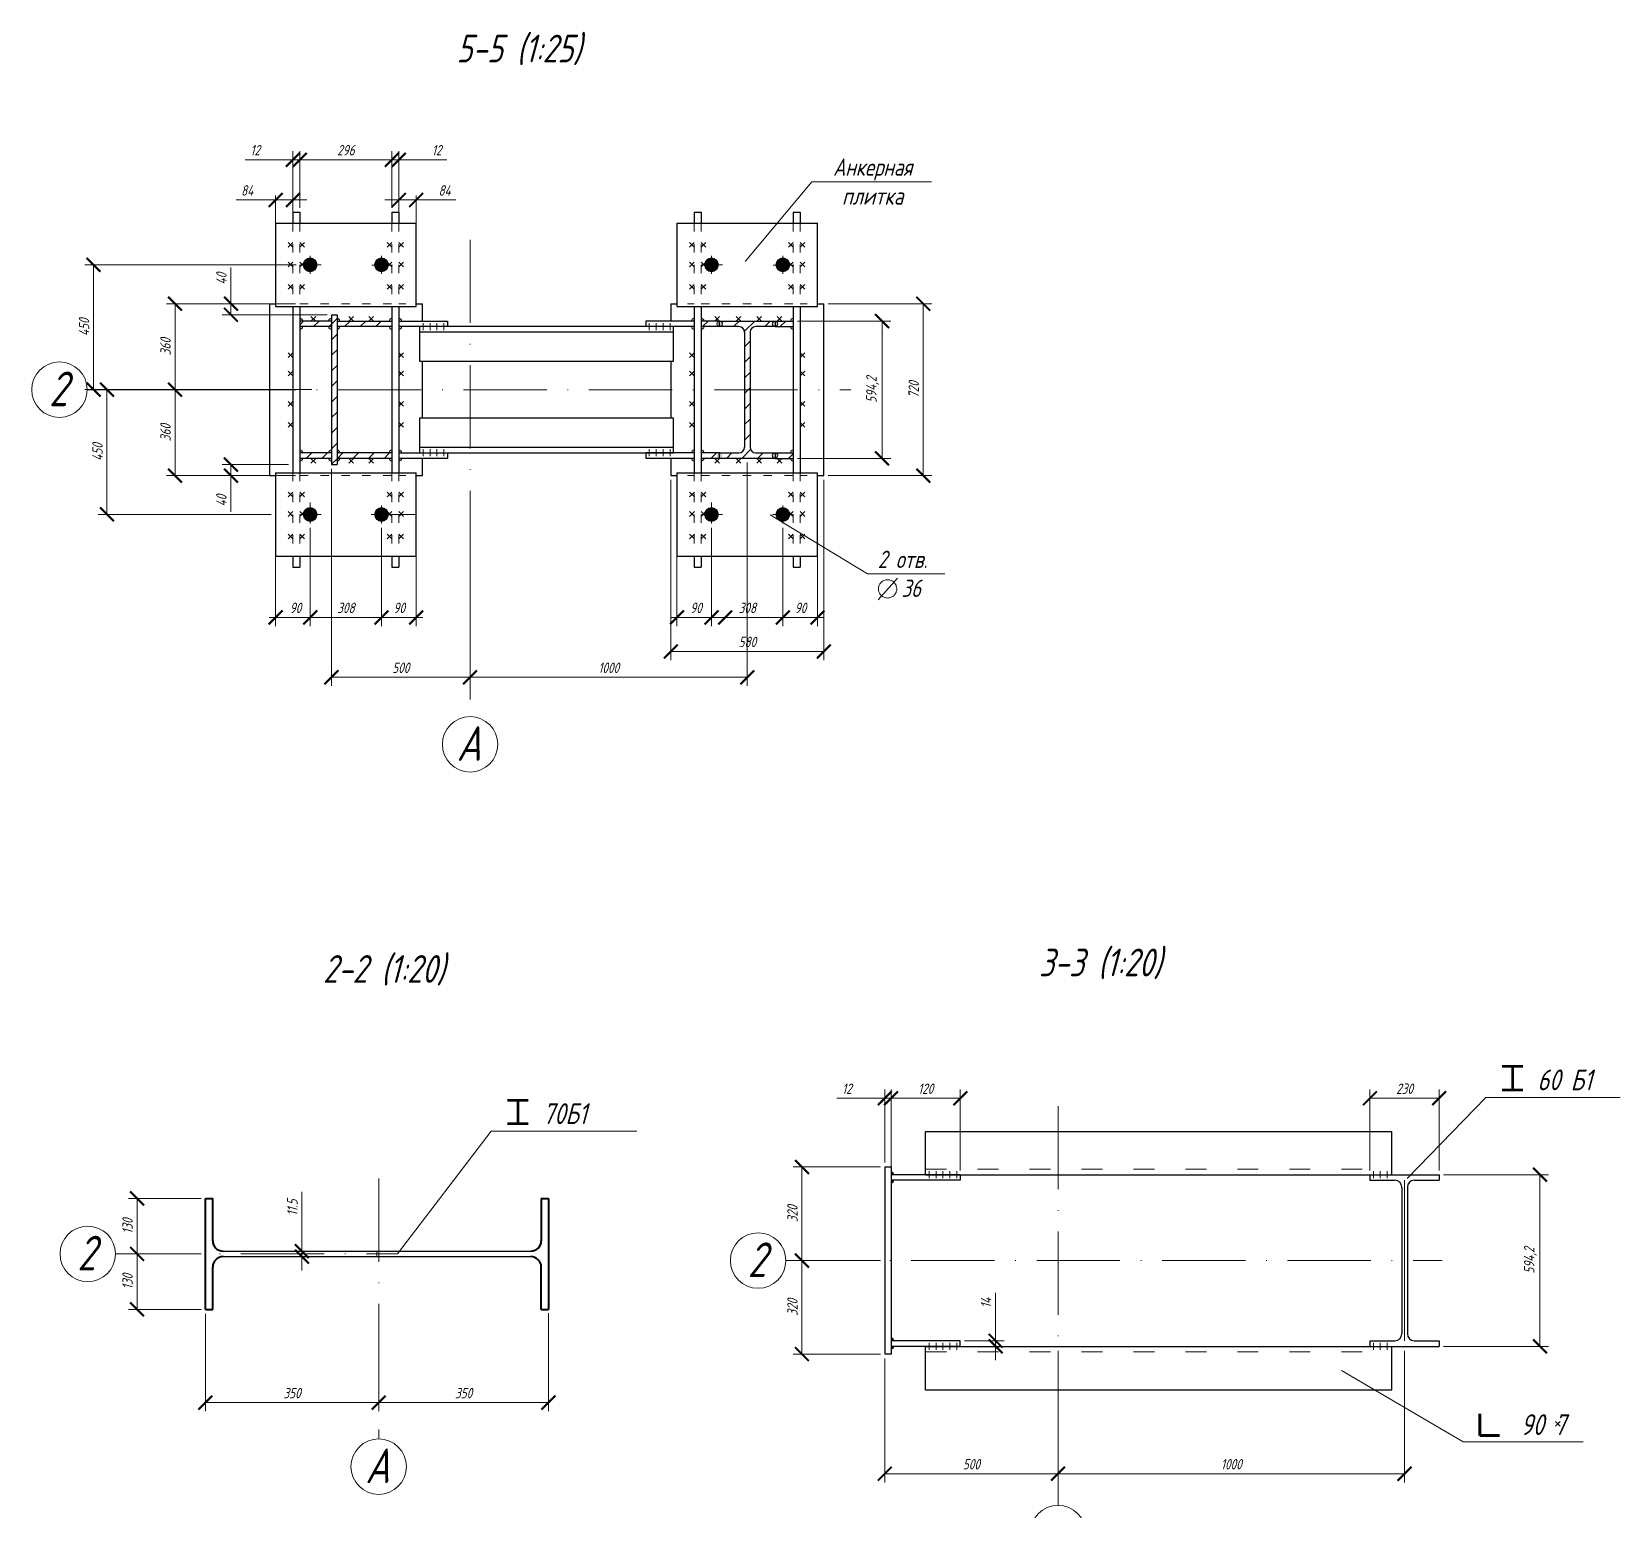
# Model space of a CAD drawing. Header units: millimetres. Extents: x 1665 to 4316, y 443 to 1647.
# Drawn here: x 3918.6 to 4147.8, y 792.3 to 1005.6 of the extents above; entities that cross this region are included whole.
import ezdxf

# ---------------------------------------------------------------- set-up
doc = ezdxf.new("R2010")
doc.units = ezdxf.units.MM
for name, pattern in [('ACAD_ISO03W100', [30, 12, -18]), ('ACAD_ISO04W100', [30, 24, -3, 0, -3]), ('ACAD_ISO10W100', [18, 12, -3, 0, -3])]:
    doc.linetypes.add(name, pattern=pattern)
doc.layers.get('0').update_dxf_attribs({"lineweight": 18})
doc.styles.get("Standard").update_dxf_attribs({"font": 'romans.shx', "width": 0.75, "oblique": 15, "height": 1.5})
doc.dimstyles.new('ISO-25', dxfattribs={"dimtxt": 1.5, "dimasz": 2, "dimexe": 1.25, "dimexo": 0.625, "dimtad": 1, "dimtxsty": 'Standard', "dimblk": 'ARCHTICK', "dimcen": 2.5, "dimadec": 0, "dimazin": 0, "dimtfac": 1, "dimtmove": 0, "dimatfit": 3, "dimldrblk": 'NONE', "dimfxl": 1, "dimlwd": 18, "dimlwe": 18, "dimarcsym": 0})

# ---------------------------------------------------------------- blocks, each defined once
blk = doc.blocks.new('_ArchTick')
at = {"color": 0, "linetype": 'ByBlock', "const_width": 0.15}
blk.add_lwpolyline([(-0.5, -0.5), (0.5, 0.5)], dxfattribs=at)
blk = doc.blocks.new('*D452')
at = {"color": 0, "lineweight": 18, "transparency": 16777216}
for p, q in [((4041.72, 814.23), (4041.72, 796.35)), ((4066.72, 814.23), (4066.72, 796.35)), ((4041.72, 797.6), (4066.72, 797.6))]:
    blk.add_line(p, q, dxfattribs=at)
at = {"layer": 'Defpoints', "color": 0, "transparency": 16777216}
for p in [(4041.72, 814.85), (4066.72, 814.85), (4066.72, 797.6)]:
    blk.add_point(p, dxfattribs=at)
at = {"color": 0, "lineweight": 18, "transparency": 16777216, "xscale": 2, "yscale": 2, "zscale": 2, "rotation": 180}
blk.add_blockref('_ArchTick', (4041.72, 797.6), dxfattribs=at)
at = {"color": 0, "lineweight": 18, "transparency": 16777216, "xscale": 2, "yscale": 2, "zscale": 2}
blk.add_blockref('_ArchTick', (4066.72, 797.6), dxfattribs=at)
at = {"color": 0, "transparency": 16777216, "insert": (4054.22, 798.97), "char_height": 1.5, "attachment_point": 5}
blk.add_mtext('500', dxfattribs=at)
blk = doc.blocks.new('_None')
blk = doc.blocks.new('*D453')
at = {"color": 0, "lineweight": 18, "transparency": 16777216}
for p, q in [((4066.72, 815.35), (4066.72, 796.35)), ((4116.72, 815.35), (4116.72, 796.35)), ((4066.72, 797.6), (4116.72, 797.6))]:
    blk.add_line(p, q, dxfattribs=at)
at = {"layer": 'Defpoints', "color": 0, "transparency": 16777216}
for p in [(4066.72, 815.97), (4116.72, 815.97), (4116.72, 797.6)]:
    blk.add_point(p, dxfattribs=at)
at = {"color": 0, "lineweight": 18, "transparency": 16777216, "xscale": 2, "yscale": 2, "zscale": 2, "rotation": 180}
blk.add_blockref('_ArchTick', (4066.72, 797.6), dxfattribs=at)
at = {"color": 0, "lineweight": 18, "transparency": 16777216, "xscale": 2, "yscale": 2, "zscale": 2}
blk.add_blockref('_ArchTick', (4116.72, 797.6), dxfattribs=at)
at = {"color": 0, "transparency": 16777216, "insert": (4091.72, 798.97), "char_height": 1.5, "attachment_point": 5}
blk.add_mtext('1000', dxfattribs=at)
blk = doc.blocks.new('*D458')
at = {"color": 0, "lineweight": 18, "transparency": 16777216}
for p, q in [((3961.89, 942.54), (3961.89, 911.23)), ((3981.89, 935.05), (3981.89, 911.23)), ((3961.89, 912.48), (3981.89, 912.48))]:
    blk.add_line(p, q, dxfattribs=at)
at = {"layer": 'Defpoints', "color": 0, "transparency": 16777216}
for p in [(3961.89, 943.17), (3981.89, 935.67), (3981.89, 912.48)]:
    blk.add_point(p, dxfattribs=at)
at = {"color": 0, "lineweight": 18, "transparency": 16777216, "xscale": 2, "yscale": 2, "zscale": 2, "rotation": 180}
blk.add_blockref('_ArchTick', (3961.89, 912.48), dxfattribs=at)
at = {"color": 0, "lineweight": 18, "transparency": 16777216, "xscale": 2, "yscale": 2, "zscale": 2}
blk.add_blockref('_ArchTick', (3981.89, 912.48), dxfattribs=at)
at = {"color": 0, "transparency": 16777216, "insert": (3971.89, 913.85), "char_height": 1.5, "attachment_point": 5}
blk.add_mtext('500', dxfattribs=at)
blk = doc.blocks.new('*D459')
at = {"color": 0, "lineweight": 18, "transparency": 16777216}
for p, q in [((4021.89, 943.44), (4021.89, 911.23)), ((3981.89, 920.81), (3981.89, 911.23)), ((3981.89, 912.48), (4021.89, 912.48))]:
    blk.add_line(p, q, dxfattribs=at)
at = {"layer": 'Defpoints', "color": 0, "transparency": 16777216}
for p in [(4021.89, 944.06), (3981.89, 921.43), (4021.89, 912.48)]:
    blk.add_point(p, dxfattribs=at)
at = {"color": 0, "lineweight": 18, "transparency": 16777216, "xscale": 2, "yscale": 2, "zscale": 2, "rotation": 180}
blk.add_blockref('_ArchTick', (3981.89, 912.48), dxfattribs=at)
at = {"color": 0, "lineweight": 18, "transparency": 16777216, "xscale": 2, "yscale": 2, "zscale": 2}
blk.add_blockref('_ArchTick', (4021.89, 912.48), dxfattribs=at)
at = {"color": 0, "transparency": 16777216, "insert": (4001.89, 913.85), "char_height": 1.5, "attachment_point": 5}
blk.add_mtext('1000', dxfattribs=at)
blk = doc.blocks.new('*D462')
at = {"color": 0, "lineweight": 18, "transparency": 16777216}
for p, q in [((3956.79, 971.97), (3926.31, 971.97)), ((3927.56, 971.97), (3927.56, 953.97)), ((3958.73, 953.97), (3926.31, 953.97))]:
    blk.add_line(p, q, dxfattribs=at)
at = {"layer": 'Defpoints', "color": 0, "transparency": 16777216}
for p in [(3957.42, 971.97), (3927.56, 953.97), (3959.36, 953.97)]:
    blk.add_point(p, dxfattribs=at)
at = {"color": 0, "lineweight": 18, "transparency": 16777216, "xscale": 2, "yscale": 2, "zscale": 2}
for p, rotation in [((3927.56, 971.97), 90), ((3927.56, 953.97), 270)]:
    blk.add_blockref('_ArchTick', p, dxfattribs=dict(at, rotation=rotation))
at = {"color": 0, "transparency": 16777216, "insert": (3926.19, 962.97), "char_height": 1.5, "attachment_point": 5, "rotation": 90}
blk.add_mtext('450', dxfattribs=at)
blk = doc.blocks.new('*D460')
at = {"color": 0, "lineweight": 18, "transparency": 16777216}
for p, q in [((3959.06, 953.97), (3928.25, 953.97)), ((3929.5, 953.97), (3929.5, 935.97)), ((3953.21, 935.97), (3928.25, 935.97))]:
    blk.add_line(p, q, dxfattribs=at)
at = {"layer": 'Defpoints', "color": 0, "transparency": 16777216}
for p in [(3959.68, 953.97), (3929.5, 935.97), (3953.83, 935.97)]:
    blk.add_point(p, dxfattribs=at)
at = {"color": 0, "lineweight": 18, "transparency": 16777216, "xscale": 2, "yscale": 2, "zscale": 2}
for p, rotation in [((3929.5, 953.97), 90), ((3929.5, 935.97), 270)]:
    blk.add_blockref('_ArchTick', p, dxfattribs=dict(at, rotation=rotation))
at = {"color": 0, "transparency": 16777216, "insert": (3928.13, 944.97), "char_height": 1.5, "attachment_point": 5, "rotation": 90}
blk.add_mtext('450', dxfattribs=at)
blk = doc.blocks.new('*D463')
at = {"color": 0, "lineweight": 18, "transparency": 16777216}
for p, q in [((3947.39, 966.37), (3947.39, 971.57)), ((3952.32, 966.37), (3946.14, 966.37)), ((3947.39, 964.77), (3947.39, 966.37)), ((3961.27, 964.77), (3946.14, 964.77))]:
    blk.add_line(p, q, dxfattribs=at)
at = {"layer": 'Defpoints', "color": 0, "transparency": 16777216}
for p in [(3947.39, 966.37), (3952.94, 966.37), (3961.89, 964.77)]:
    blk.add_point(p, dxfattribs=at)
at = {"color": 0, "lineweight": 18, "transparency": 16777216, "xscale": 2, "yscale": 2, "zscale": 2}
for p, rotation in [((3947.39, 966.37), 90), ((3947.39, 964.77), 270)]:
    blk.add_blockref('_ArchTick', p, dxfattribs=dict(at, rotation=rotation))
at = {"color": 0, "transparency": 16777216, "insert": (3946.01, 969.97), "char_height": 1.5, "attachment_point": 5, "rotation": 90}
blk.add_mtext('40', dxfattribs=at)
blk = doc.blocks.new('*D461')
at = {"color": 0, "lineweight": 18, "transparency": 16777216}
for p, q in [((3955.71, 943.17), (3946.14, 943.17)), ((3947.39, 943.17), (3947.39, 941.57)), ((3953.21, 941.57), (3946.14, 941.57)), ((3947.39, 941.57), (3947.39, 936.36))]:
    blk.add_line(p, q, dxfattribs=at)
at = {"layer": 'Defpoints', "color": 0, "transparency": 16777216}
for p in [(3956.33, 943.17), (3947.39, 941.57), (3953.83, 941.57)]:
    blk.add_point(p, dxfattribs=at)
at = {"color": 0, "lineweight": 18, "transparency": 16777216, "xscale": 2, "yscale": 2, "zscale": 2}
for p, rotation in [((3947.39, 943.17), 90), ((3947.39, 941.57), 270)]:
    blk.add_blockref('_ArchTick', p, dxfattribs=dict(at, rotation=rotation))
at = {"color": 0, "transparency": 16777216, "insert": (3946.01, 937.96), "char_height": 1.5, "attachment_point": 5, "rotation": 90}
blk.add_mtext('40', dxfattribs=at)

msp = doc.modelspace()

# ---------------------------------------------------------------- hatches: boundary and pattern name
at = {"transparency": 33554638}
h = msp.add_hatch(color=256, dxfattribs=at)
h.dxf.hatch_style = 1
edge = h.paths.add_edge_path()
edge.add_arc((3958.83, 971.965), 1, 0, 360)
h = msp.add_hatch(color=256, dxfattribs=at)
h.dxf.hatch_style = 1
edge = h.paths.add_edge_path()
edge.add_arc((3969.11, 971.965), 1, 0, 360)
h = msp.add_hatch(color=256, dxfattribs=at)
h.dxf.hatch_style = 1
edge = h.paths.add_edge_path()
edge.add_arc((4016.738, 971.965), 1, 0, 360)
h = msp.add_hatch(color=256, dxfattribs=at)
h.dxf.hatch_style = 1
edge = h.paths.add_edge_path()
edge.add_arc((4027.018, 971.965), 1, 0, 360)
h = msp.add_hatch()
h.set_pattern_fill('ANSI31', color=256, scale=0.5)
h.set_pattern_definition([(45, (1883.0268, -756.2403), (-1.122532, 1.122532), [])])
h.paths.add_polyline_path([(3961.89, 963.867), (3957.33, 963.867), (3957.33, 963.067), (3961.89, 963.067)])
h.paths.add_polyline_path([(3962.69, 964.765), (3961.89, 964.765), (3961.89, 953.965), (3962.69, 953.965)])
h.paths.add_polyline_path([(3970.61, 963.867), (3962.69, 963.867), (3962.69, 963.067), (3970.61, 963.067)])
h.paths.add_polyline_path([(3962.69, 953.965), (3961.89, 953.965), (3961.89, 943.165), (3962.69, 943.165)])
h.paths.add_polyline_path([(3961.89, 944.863), (3957.33, 944.863), (3957.33, 944.063), (3961.89, 944.063)])
h.paths.add_polyline_path([(3970.61, 944.863), (3962.69, 944.863), (3962.69, 944.063), (3970.61, 944.063)])
h.paths.add_polyline_path([(4025.49, 963.467, -0.4142136), (4025.89, 963.867), (4017.89, 963.867, -0.4142136), (4018.29, 963.467, -0.4142136), (4017.89, 963.067), (4020.69, 963.067, -0.4142136), (4021.49, 962.267), (4021.49, 953.965), (4022.29, 953.965), (4022.29, 962.267, -0.4142136), (4023.09, 963.067), (4025.89, 963.067, -0.4142136)])
h.paths.add_polyline_path([(4017.89, 963.867), (4015.238, 963.867), (4015.238, 963.067), (4017.89, 963.067, -0.4142136), (4017.49, 963.467, -0.4142136)])
h.paths.add_polyline_path([(4028.518, 963.867), (4025.89, 963.867, -0.4142136), (4026.29, 963.467, -0.4142136), (4025.89, 963.067), (4028.518, 963.067)])
h.paths.add_polyline_path([(4022.29, 945.663), (4022.29, 953.965), (4021.49, 953.965), (4021.49, 945.663, -0.4142136), (4020.69, 944.863), (4017.89, 944.863), (4017.89, 944.063), (4025.89, 944.063, -0.4142136), (4025.49, 944.463, -0.4142136), (4025.89, 944.863), (4023.09, 944.863, -0.4142136)])
h.paths.add_polyline_path([(4017.89, 944.863), (4015.238, 944.863), (4015.238, 944.063), (4017.89, 944.063)])
h.paths.add_polyline_path([(4028.518, 944.863), (4025.89, 944.863, -0.4142136), (4026.29, 944.463, -0.4142136), (4025.89, 944.063), (4028.518, 944.063)])
h = msp.add_hatch(color=256)
h.dxf.hatch_style = 1
h.paths.add_polyline_path([(3957.33, 964.267), (3957.33, 963.867), (3957.73, 963.867, 0.4142136)])
h.paths.add_polyline_path([(3957.73, 963.067), (3957.33, 963.067), (3957.33, 962.667, 0.4142136)])
h.paths.add_polyline_path([(3961.89, 964.267, 0.4142136), (3961.49, 963.867), (3961.89, 963.867)])
h.paths.add_polyline_path([(3962.69, 964.267), (3962.69, 963.867), (3963.09, 963.867, 0.4142136)])
h.paths.add_polyline_path([(3963.09, 963.067), (3962.69, 963.067), (3962.69, 962.667, 0.4142136)])
h.paths.add_polyline_path([(3961.89, 963.067), (3961.49, 963.067, 0.4142136), (3961.89, 962.667)])
h.paths.add_polyline_path([(3970.61, 964.267, 0.4142136), (3970.21, 963.867), (3970.61, 963.867)])
h.paths.add_polyline_path([(3971.61, 964.267), (3971.61, 963.867), (3972.01, 963.867, 0.4142136)])
h.paths.add_polyline_path([(3972.01, 963.067), (3971.61, 963.067), (3971.61, 962.667, 0.4142136)])
h.paths.add_polyline_path([(3970.61, 963.067), (3970.21, 963.067, 0.4142136), (3970.61, 962.667)])
h.paths.add_polyline_path([(3957.33, 945.263), (3957.33, 944.863), (3957.73, 944.863, 0.4142136)])
h.paths.add_polyline_path([(3957.73, 944.063), (3957.33, 944.063), (3957.33, 943.663, 0.4142136)])
h.paths.add_polyline_path([(3961.89, 945.263, 0.4142136), (3961.49, 944.863), (3961.89, 944.863)])
h.paths.add_polyline_path([(3961.89, 944.063), (3961.49, 944.063, 0.4142136), (3961.89, 943.663)])
h.paths.add_polyline_path([(3962.69, 945.263), (3962.69, 944.863), (3963.09, 944.863, 0.4142136)])
h.paths.add_polyline_path([(3963.09, 944.063), (3962.69, 944.063), (3962.69, 943.663, 0.4142136)])
h.paths.add_polyline_path([(3970.61, 945.263, 0.4142136), (3970.21, 944.863), (3970.61, 944.863)])
h.paths.add_polyline_path([(3971.61, 945.263), (3971.61, 944.863), (3972.01, 944.863, 0.4142136)])
h.paths.add_polyline_path([(3972.01, 944.063), (3971.61, 944.063), (3971.61, 943.663, 0.4142136)])
h.paths.add_polyline_path([(3970.61, 944.063), (3970.21, 944.063, 0.4142136), (3970.61, 943.663)])
h.paths.add_polyline_path([(4014.238, 964.267, 0.4142136), (4013.838, 963.867), (4014.238, 963.867)])
h.paths.add_polyline_path([(4014.238, 963.067), (4013.838, 963.067, 0.4142136), (4014.238, 962.667)])
h.paths.add_polyline_path([(4014.238, 945.263, 0.4142136), (4013.838, 944.863), (4014.238, 944.863)])
h.paths.add_polyline_path([(4014.238, 944.063), (4013.838, 944.063, 0.4142136), (4014.238, 943.663)])
h = msp.add_hatch(color=256)
h.dxf.hatch_style = 1
h.paths.add_polyline_path([(4015.238, 964.267), (4015.238, 963.867), (4015.638, 963.867, 0.4142136)])
h.paths.add_polyline_path([(4015.638, 963.067), (4015.238, 963.067), (4015.238, 962.667, 0.4142136)])
h.paths.add_polyline_path([(4017.89, 963.867, 0.4142136), (4017.49, 963.467, 0.4142136), (4017.89, 963.067)])
h.paths.add_polyline_path([(4017.89, 963.867), (4017.89, 963.067, 0.4142136), (4018.29, 963.467, 0.4142136)])
h.paths.add_polyline_path([(4025.89, 963.867, 0.4142136), (4025.49, 963.467, 0.4142136), (4025.89, 963.067)])
h.paths.add_polyline_path([(4026.29, 963.467, 0.4142136), (4025.89, 963.867), (4025.89, 963.067, 0.4142136)])
h.paths.add_polyline_path([(4028.518, 964.267, 0.4142136), (4028.118, 963.867), (4028.518, 963.867)])
h.paths.add_polyline_path([(4028.518, 963.067), (4028.118, 963.067, 0.4142136), (4028.518, 962.667)])
h = msp.add_hatch(color=256)
h.dxf.hatch_style = 1
h.paths.add_polyline_path([(4015.238, 945.263), (4015.238, 944.863), (4015.638, 944.863, 0.4142136)])
h.paths.add_polyline_path([(4015.638, 944.063), (4015.238, 944.063), (4015.238, 943.663, 0.4142136)])
h.paths.add_polyline_path([(4017.89, 944.863, 0.4142136), (4017.49, 944.463, 0.4142136), (4017.89, 944.063)])
h.paths.add_polyline_path([(4017.89, 944.863), (4017.89, 944.063, 0.4142136), (4018.29, 944.463, 0.4142136)])
h.paths.add_polyline_path([(4025.89, 944.863, 0.4142136), (4025.49, 944.463, 0.4142136), (4025.89, 944.063)])
h.paths.add_polyline_path([(4026.29, 944.463, 0.4142136), (4025.89, 944.863), (4025.89, 944.063, 0.4142136)])
h.paths.add_polyline_path([(4028.518, 945.263, 0.4142136), (4028.118, 944.863), (4028.518, 944.863)])
h.paths.add_polyline_path([(4028.518, 944.063), (4028.118, 944.063, 0.4142136), (4028.518, 943.663)])
h = msp.add_hatch(color=256, dxfattribs=at)
h.dxf.hatch_style = 1
edge = h.paths.add_edge_path()
edge.add_arc((3958.83, 935.965), 1, 0, 360)
h = msp.add_hatch(color=256, dxfattribs=at)
h.dxf.hatch_style = 1
edge = h.paths.add_edge_path()
edge.add_arc((3969.11, 935.965), 1, 0, 360)
h = msp.add_hatch(color=256, dxfattribs=at)
h.dxf.hatch_style = 1
edge = h.paths.add_edge_path()
edge.add_arc((4016.738, 935.965), 1, 0, 360)
h = msp.add_hatch(color=256, dxfattribs=at)
h.dxf.hatch_style = 1
edge = h.paths.add_edge_path()
edge.add_arc((4027.018, 935.965), 1, 0, 360)
h = msp.add_hatch(color=256)
h.dxf.hatch_style = 1
h.paths.add_polyline_path([(4042.623, 841.139), (4042.623, 840.73), (4043.033, 840.73, 0.4142136)])
h.paths.add_polyline_path([(4043.033, 839.93), (4042.623, 839.93), (4042.623, 839.52, 0.4142136)])
h = msp.add_hatch(color=256)
h.dxf.hatch_style = 1
h.paths.add_polyline_path([(4042.623, 817.184), (4042.623, 816.775), (4043.033, 816.775, 0.4142136)])
h.paths.add_polyline_path([(4043.033, 815.975), (4042.623, 815.975), (4042.623, 815.565, 0.4142136)])

# ---------------------------------------------------------------- linework, layer by layer
at = {"lineweight": 18}
for p, q in [((3956.33, 980.19), (3956.33, 988.383)), ((3957.33, 980.19), (3957.33, 988.383)), ((3957.33, 980.19), (3957.33, 988.383)), ((3970.61, 980.19), (3970.61, 988.383)), ((3970.61, 980.19), (3970.61, 988.383)), ((3971.61, 980.19), (3971.61, 988.383)), ((3956.33, 987.133), (3949.416, 987.133)), ((3957.33, 987.133), (3956.33, 987.133)), ((3957.33, 987.133), (3959.33, 987.133)), ((3957.33, 987.133), (3970.61, 987.133)), ((3970.61, 987.133), (3968.61, 987.133)), ((3970.61, 987.133), (3971.61, 987.133)), ((3971.61, 987.133), (3978.525, 987.133)), ((3955.33, 981.33), (3948.121, 981.33)), ((3953.83, 977.965), (3953.83, 981.955)), ((3956.33, 981.33), (3955.33, 981.33)), ((3956.33, 978.59), (3956.33, 982.58)), ((3956.33, 981.33), (3958.33, 981.33)), ((3971.61, 981.33), (3969.61, 981.33)), ((3971.61, 978.59), (3971.61, 982.58)), ((3971.61, 981.33), (3972.61, 981.33)), ((3972.61, 981.33), (3979.82, 981.33)), ((3974.11, 977.965), (3974.11, 981.955)), ((3956.705, 966.365), (3938.071, 966.365)), ((3939.321, 953.965), (3939.321, 966.365)), ((4033.555, 966.365), (4048.521, 966.365)), ((4047.271, 966.365), (4047.271, 941.565)), ((4029.143, 963.867), (4042.588, 963.867)), ((4041.338, 963.867), (4041.338, 944.063)), ((3956.705, 953.965), (3938.071, 953.965)), ((3956.705, 953.965), (3938.071, 953.965)), ((3939.321, 941.565), (3939.321, 953.965)), ((4029.143, 944.063), (4042.588, 944.063)), ((3956.705, 941.565), (3938.071, 941.565)), ((4010.85, 940.94), (4010.85, 914.954)), ((4032.93, 940.94), (4032.93, 914.954)), ((4033.555, 941.565), (4048.521, 941.565)), ((3958.83, 934.044), (3958.83, 919.867)), ((3958.83, 934.033), (3958.83, 919.867)), ((3969.11, 934.044), (3969.11, 919.867)), ((3969.11, 934.033), (3969.11, 919.867)), ((4016.738, 934.044), (4016.738, 919.867)), ((4016.738, 934.033), (4016.738, 919.867)), ((4027.018, 934.044), (4027.018, 919.867)), ((4027.018, 934.033), (4027.018, 919.867)), ((3953.83, 929.965), (3953.83, 919.867)), ((3974.11, 929.965), (3974.11, 919.867)), ((4011.738, 929.965), (4011.738, 919.867)), ((4032.018, 929.965), (4032.018, 919.867)), ((3952.923, 921.117), (3960.77, 921.117)), ((3960.77, 921.117), (3967.17, 921.117)), ((3967.17, 921.117), (3975.062, 921.117)), ((4010.831, 921.117), (4018.678, 921.117)), ((4013.25, 921.117), (4018.69, 921.117)), ((4018.69, 921.117), (4025.09, 921.117)), ((4025.078, 921.117), (4032.97, 921.117)), ((4025.09, 921.117), (4030.53, 921.117)), ((4010.85, 916.204), (4032.93, 916.204)), ((4041.723, 842.477), (4041.723, 853.014)), ((4042.623, 841.355), (4042.623, 853.014)), ((4042.623, 842.477), (4042.623, 853.014)), ((4052.623, 841.355), (4052.623, 853.014)), ((4111.723, 841.355), (4111.723, 853.014)), ((4121.723, 841.355), (4121.723, 853.014)), ((4041.723, 851.764), (4034.789, 851.764)), ((4042.623, 851.764), (4041.723, 851.764)), ((4042.623, 851.764), (4052.623, 851.764)), ((4042.623, 851.764), (4044.623, 851.764)), ((4111.723, 851.764), (4121.723, 851.764)), ((4041.098, 841.852), (4028.523, 841.852)), ((4029.773, 841.852), (4029.773, 828.352)), ((4116.723, 839.93), (4116.723, 816.775)), ((4122.348, 840.73), (4137.508, 840.73)), ((4136.258, 840.73), (4136.258, 815.975)), ((3943.078, 837.311), (3932.592, 837.311)), ((3933.842, 837.311), (3933.842, 829.311)), ((3957.622, 829.711), (3957.622, 838.256)), ((3946.878, 829.711), (3958.872, 829.711)), ((3957.622, 828.911), (3957.622, 829.711)), ((3943.078, 829.311), (3932.592, 829.311)), ((3943.078, 829.311), (3932.592, 829.311)), ((3933.842, 829.311), (3933.842, 821.311)), ((3946.878, 828.911), (3958.872, 828.911)), ((3957.622, 828.911), (3957.622, 826.911)), ((4041.098, 828.352), (4028.523, 828.352)), ((4041.098, 828.352), (4028.523, 828.352)), ((4029.773, 828.352), (4029.773, 814.852)), ((4057.721, 816.775), (4057.721, 823.709)), ((3943.078, 821.311), (3932.592, 821.311)), ((3943.703, 820.686), (3943.703, 806.606)), ((3968.703, 820.78), (3968.703, 806.606)), ((3968.703, 820.686), (3968.703, 806.606)), ((3993.203, 820.78), (3993.203, 806.606)), ((4053.248, 816.775), (4058.971, 816.775)), ((4053.248, 815.975), (4058.971, 815.975)), ((4057.721, 815.975), (4057.721, 816.775)), ((4057.721, 815.975), (4057.721, 813.975)), ((4122.348, 815.975), (4137.508, 815.975)), ((4041.098, 814.852), (4028.523, 814.852)), ((3943.703, 807.856), (3968.703, 807.856)), ((3968.703, 807.856), (3993.203, 807.856))]:
    msp.add_line(p, q, dxfattribs=at)
for p, q in [((4021.581, 972.465), (4031.203, 983.937)), ((4031.203, 983.937), (4048.478, 983.937)), ((3974.11, 965.965), (3974.11, 977.101)), ((4032.018, 965.965), (4032.018, 977.101)), ((3955.652, 975.193), (3956.33, 974.515)), ((3956.33, 975.193), (3955.652, 974.515)), ((3957.33, 975.193), (3958.009, 974.515)), ((3958.009, 975.193), (3957.33, 974.515)), ((3969.932, 975.193), (3970.61, 974.515)), ((3970.61, 975.193), (3969.932, 974.515)), ((3971.61, 975.193), (3972.289, 974.515)), ((3972.289, 975.193), (3971.61, 974.515)), ((4013.56, 975.193), (4014.238, 974.515)), ((4014.238, 975.193), (4013.56, 974.515)), ((4015.238, 975.193), (4015.917, 974.515)), ((4015.917, 975.193), (4015.238, 974.515)), ((4027.84, 975.193), (4028.518, 974.515)), ((4028.518, 975.193), (4027.84, 974.515)), ((4029.518, 975.193), (4030.197, 974.515)), ((4030.197, 975.193), (4029.518, 974.515)), ((3955.652, 972.373), (3956.33, 971.695)), ((3956.33, 972.373), (3955.652, 971.695)), ((3957.33, 972.373), (3958.009, 971.695)), ((3958.009, 972.373), (3957.33, 971.695)), ((3957.419, 971.965), (3960.396, 971.965)), ((3958.83, 970.658), (3958.83, 973.278)), ((3967.699, 971.911), (3970.676, 971.911)), ((3969.11, 970.658), (3969.11, 973.278)), ((3969.932, 972.373), (3970.61, 971.695)), ((3970.61, 972.373), (3969.932, 971.695)), ((3971.61, 972.373), (3972.289, 971.695)), ((3972.289, 972.373), (3971.61, 971.695)), ((4013.56, 972.373), (4014.238, 971.695)), ((4014.238, 972.373), (4013.56, 971.695)), ((4015.238, 972.373), (4015.917, 971.695)), ((4015.917, 972.373), (4015.238, 971.695)), ((4015.327, 971.965), (4018.304, 971.965)), ((4016.738, 970.658), (4016.738, 973.278)), ((4025.607, 971.911), (4028.584, 971.911)), ((4027.018, 970.658), (4027.018, 973.278)), ((4027.84, 972.373), (4028.518, 971.695)), ((4028.518, 972.373), (4027.84, 971.695)), ((4029.518, 972.373), (4030.197, 971.695)), ((4030.197, 972.373), (4029.518, 971.695)), ((3955.652, 969.122), (3956.33, 968.444)), ((3956.33, 969.122), (3955.652, 968.444)), ((3957.33, 969.122), (3958.009, 968.444)), ((3958.009, 969.122), (3957.33, 968.444)), ((3969.932, 969.122), (3970.61, 968.444)), ((3970.61, 969.122), (3969.932, 968.444)), ((3971.61, 969.122), (3972.289, 968.444)), ((3972.289, 969.122), (3971.61, 968.444)), ((4013.56, 969.122), (4014.238, 968.444)), ((4014.238, 969.122), (4013.56, 968.444)), ((4015.238, 969.122), (4015.917, 968.444)), ((4015.917, 969.122), (4015.238, 968.444)), ((4027.84, 969.122), (4028.518, 968.444)), ((4028.518, 969.122), (4027.84, 968.444)), ((4029.518, 969.122), (4030.197, 968.444)), ((4030.197, 969.122), (4029.518, 968.444)), ((3953.83, 965.965), (3953.83, 965.965)), ((3974.11, 965.965), (3974.11, 965.965)), ((3958.932, 964.546), (3959.61, 963.867)), ((3959.61, 964.546), (3958.932, 963.867)), ((3964.395, 964.546), (3965.074, 963.867)), ((3965.074, 964.546), (3964.395, 963.867)), ((3967.282, 964.546), (3967.96, 963.867)), ((3967.96, 964.546), (3967.282, 963.867)), ((3970.61, 963.867), (3970.61, 963.067)), ((3975.11, 963.567), (3975.11, 962.567)), ((3976.11, 963.567), (3976.11, 962.567)), ((3977.11, 963.567), (3977.11, 962.567)), ((3978.11, 963.567), (3978.11, 962.567)), ((4007.738, 963.567), (4007.738, 962.567)), ((4008.738, 963.567), (4008.738, 962.567)), ((4009.738, 963.567), (4009.738, 962.567)), ((4010.738, 963.567), (4010.738, 962.567)), ((4017.212, 964.546), (4017.89, 963.867)), ((4017.89, 964.546), (4017.212, 963.867)), ((4020.3, 964.546), (4020.978, 963.867)), ((4020.978, 964.546), (4020.3, 963.867)), ((4023.248, 964.546), (4023.926, 963.867)), ((4023.926, 964.546), (4023.248, 963.867)), ((4026.202, 964.546), (4026.88, 963.867)), ((4026.88, 964.546), (4026.202, 963.867)), ((3955.652, 959.285), (3956.33, 958.606)), ((3956.33, 959.285), (3955.652, 958.606)), ((3971.61, 959.285), (3972.289, 958.606)), ((3972.289, 959.285), (3971.61, 958.606)), ((4013.56, 959.285), (4014.238, 958.606)), ((4014.238, 959.285), (4013.56, 958.606)), ((4029.518, 959.285), (4030.197, 958.606)), ((4030.197, 959.285), (4029.518, 958.606)), ((3955.652, 956.65), (3956.33, 955.972)), ((3956.33, 956.65), (3955.652, 955.972)), ((3971.61, 956.65), (3972.289, 955.972)), ((3972.289, 956.65), (3971.61, 955.972)), ((4013.56, 956.65), (4014.238, 955.972)), ((4014.238, 956.65), (4013.56, 955.972)), ((4029.518, 956.65), (4030.197, 955.972)), ((4030.197, 956.65), (4029.518, 955.972)), ((3955.652, 952.26), (3956.33, 951.582)), ((3956.33, 952.26), (3955.652, 951.582)), ((3971.61, 952.26), (3972.289, 951.582)), ((3972.289, 952.26), (3971.61, 951.582)), ((4013.56, 952.26), (4014.238, 951.582)), ((4014.238, 952.26), (4013.56, 951.582)), ((4029.518, 952.26), (4030.197, 951.582)), ((4030.197, 952.26), (4029.518, 951.582)), ((3955.652, 949.222), (3956.33, 948.544)), ((3956.33, 949.222), (3955.652, 948.544)), ((3971.61, 949.222), (3972.289, 948.544)), ((3972.289, 949.222), (3971.61, 948.544)), ((4013.56, 949.222), (4014.238, 948.544)), ((4014.238, 949.222), (4013.56, 948.544)), ((4029.518, 949.222), (4030.197, 948.544)), ((4030.197, 949.222), (4029.518, 948.544)), ((3975.11, 945.363), (3975.11, 944.363)), ((3976.11, 945.363), (3976.11, 944.363)), ((3977.11, 945.363), (3977.11, 944.363)), ((3978.11, 945.363), (3978.11, 944.363)), ((4007.738, 945.363), (4007.738, 944.363)), ((4008.738, 945.363), (4008.738, 944.363)), ((4009.738, 945.363), (4009.738, 944.363)), ((4010.738, 945.363), (4010.738, 944.363)), ((3958.932, 944.063), (3959.61, 943.385)), ((3959.61, 944.063), (3958.932, 943.385)), ((3964.395, 944.063), (3965.074, 943.385)), ((3965.074, 944.063), (3964.395, 943.385)), ((3967.282, 944.063), (3967.96, 943.385)), ((3967.96, 944.063), (3967.282, 943.385)), ((4017.212, 944.063), (4017.89, 943.385)), ((4017.89, 944.063), (4017.212, 943.385)), ((4020.3, 944.063), (4020.978, 943.385)), ((4020.978, 944.063), (4020.3, 943.385)), ((4023.248, 944.063), (4023.926, 943.385)), ((4023.926, 944.063), (4023.248, 943.385)), ((4026.202, 944.063), (4026.88, 943.385)), ((4026.88, 944.063), (4026.202, 943.385)), ((3974.11, 929.965), (3974.11, 941.101)), ((4032.018, 929.965), (4032.018, 941.101)), ((3955.652, 939.193), (3956.33, 938.515)), ((3956.33, 939.193), (3955.652, 938.515)), ((3957.33, 939.193), (3958.009, 938.515)), ((3958.009, 939.193), (3957.33, 938.515)), ((3958.83, 935.965), (3958.83, 937.67)), ((3969.932, 939.193), (3970.61, 938.515)), ((3970.61, 939.193), (3969.932, 938.515)), ((3971.61, 939.193), (3972.289, 938.515)), ((3972.289, 939.193), (3971.61, 938.515)), ((4013.572, 939.193), (4014.25, 938.515)), ((4014.25, 939.193), (4013.572, 938.515)), ((4015.25, 939.193), (4015.929, 938.515)), ((4015.929, 939.193), (4015.25, 938.515)), ((4016.738, 935.965), (4016.738, 937.67)), ((4027.84, 939.193), (4028.518, 938.515)), ((4028.518, 939.193), (4027.84, 938.515)), ((4029.518, 939.193), (4030.197, 938.515)), ((4030.197, 939.193), (4029.518, 938.515)), ((3955.652, 936.373), (3956.33, 935.695)), ((3956.33, 936.373), (3955.652, 935.695)), ((3957.33, 936.373), (3957.835, 935.868)), ((3957.866, 936.231), (3957.33, 935.695)), ((3957.419, 935.965), (3960.396, 935.965)), ((3958.33, 935.965), (3958.83, 935.965)), ((3958.83, 934.658), (3958.83, 937.278)), ((3967.622, 935.965), (3970.599, 935.965)), ((3969.11, 934.658), (3969.11, 937.278)), ((3970.074, 936.231), (3970.61, 935.695)), ((3970.61, 936.373), (3970.106, 935.868)), ((3974.11, 935.965), (3970.11, 935.965)), ((3971.61, 936.373), (3972.289, 935.695)), ((3972.289, 936.373), (3971.61, 935.695)), ((4013.572, 936.373), (4014.25, 935.695)), ((4014.25, 936.373), (4013.572, 935.695)), ((4015.25, 936.373), (4015.929, 935.695)), ((4015.929, 936.373), (4015.25, 935.695)), ((4015.327, 935.965), (4018.304, 935.965)), ((4016.238, 935.965), (4016.738, 935.965)), ((4016.738, 934.658), (4016.738, 937.278)), ((4025.168, 935.911), (4039.228, 927.41)), ((4025.53, 935.965), (4028.507, 935.965)), ((4027.018, 934.658), (4027.018, 937.278)), ((4027.84, 936.373), (4028.518, 935.695)), ((4028.518, 936.373), (4027.84, 935.695)), ((4029.518, 936.373), (4030.197, 935.695)), ((4030.197, 936.373), (4029.518, 935.695)), ((3955.652, 933.122), (3956.33, 932.444)), ((3956.33, 933.122), (3955.652, 932.444)), ((3957.33, 933.122), (3958.009, 932.444)), ((3958.009, 933.122), (3957.33, 932.444)), ((3969.932, 933.122), (3970.61, 932.444)), ((3970.61, 933.122), (3969.932, 932.444)), ((3971.61, 933.122), (3972.289, 932.444)), ((3972.289, 933.122), (3971.61, 932.444)), ((4013.572, 933.122), (4014.25, 932.444)), ((4014.25, 933.122), (4013.572, 932.444)), ((4015.25, 933.122), (4015.929, 932.444)), ((4015.929, 933.122), (4015.25, 932.444)), ((4027.84, 933.122), (4028.518, 932.444)), ((4028.518, 933.122), (4027.84, 932.444)), ((4029.518, 933.122), (4030.197, 932.444)), ((4030.197, 933.122), (4029.518, 932.444)), ((4039.228, 927.41), (4050.379, 927.41)), ((4117.109, 840.182), (4128.445, 851.881)), ((4128.445, 851.881), (4147.84, 851.881)), ((3971.418, 829.311), (3984.951, 847.008)), ((3984.951, 847.008), (4005.936, 847.008)), ((4048.123, 840.23), (4048.123, 841.23)), ((4049.123, 840.23), (4049.123, 841.23)), ((4050.123, 840.23), (4050.123, 841.23)), ((4051.123, 840.23), (4051.123, 841.23)), ((4052.123, 840.23), (4052.123, 841.23)), ((4112.223, 840.23), (4112.223, 841.23)), ((4113.223, 840.23), (4113.223, 841.23)), ((4114.223, 840.23), (4114.223, 841.23)), ((3968.453, 829.711), (3968.453, 828.911)), ((4048.123, 815.475), (4048.123, 816.475)), ((4049.123, 815.475), (4049.123, 816.475)), ((4050.123, 815.475), (4050.123, 816.475)), ((4051.123, 815.475), (4051.123, 816.475)), ((4052.123, 815.475), (4052.123, 816.475)), ((4112.223, 815.475), (4112.223, 816.475)), ((4113.223, 815.475), (4113.223, 816.475)), ((4114.223, 815.475), (4114.223, 816.475)), ((4107.617, 812.491), (4125.185, 802.199)), ((4138.508, 805.153), (4139.186, 804.474)), ((4139.186, 805.153), (4138.508, 804.474)), ((4125.185, 802.199), (4142.485, 802.199))]:
    msp.add_line(p, q)
at = {"lineweight": 30}
for p, q in [((3956.33, 979.565), (3956.33, 977.965)), ((3956.33, 979.565), (3957.33, 979.565)), ((3957.33, 979.565), (3957.33, 977.965)), ((3970.61, 979.565), (3970.61, 977.965)), ((3970.61, 979.565), (3971.61, 979.565)), ((3971.61, 979.565), (3971.61, 977.965)), ((4014.238, 979.565), (4014.238, 977.965)), ((4014.238, 979.565), (4015.238, 979.565)), ((4015.238, 979.565), (4015.238, 977.965)), ((4028.518, 979.565), (4028.518, 977.965)), ((4028.518, 979.565), (4029.518, 979.565)), ((4029.518, 979.565), (4029.518, 977.965)), ((3953.83, 977.965), (3974.11, 977.965)), ((3953.83, 977.965), (3953.83, 965.965)), ((3974.11, 965.965), (3974.11, 977.965)), ((4011.738, 977.965), (4032.018, 977.965)), ((4011.738, 977.965), (4011.738, 965.965)), ((4013.238, 977.965), (4030.518, 977.965)), ((4032.018, 965.965), (4032.018, 977.965)), ((3952.942, 966.365), (3953.83, 966.365)), ((3952.942, 966.365), (3952.942, 941.565)), ((3953.83, 965.965), (3974.11, 965.965)), ((3956.33, 965.965), (3956.33, 941.965)), ((3957.33, 965.965), (3957.33, 941.965)), ((3970.61, 965.965), (3970.61, 941.965)), ((3971.61, 965.965), (3971.61, 941.965)), ((3974.11, 966.365), (3975.022, 966.365)), ((3975.022, 963.867), (3975.022, 966.365)), ((4010.85, 966.365), (4011.738, 966.365)), ((4010.85, 966.365), (4010.85, 963.867)), ((4011.738, 965.965), (4032.018, 965.965)), ((4014.238, 965.965), (4014.238, 941.965)), ((4015.238, 965.965), (4015.238, 941.965)), ((4028.518, 965.965), (4028.518, 941.965)), ((4029.518, 965.965), (4029.518, 941.965)), ((4032.018, 966.365), (4032.93, 966.365)), ((4032.93, 941.565), (4032.93, 966.365)), ((3961.89, 963.867), (3957.33, 963.867)), ((3961.89, 963.067), (3957.33, 963.067)), ((3961.89, 964.765), (3961.89, 943.165)), ((3961.89, 964.765), (3962.69, 964.765)), ((3962.69, 964.765), (3962.69, 943.165)), ((3962.69, 963.867), (3970.61, 963.867)), ((3970.61, 963.067), (3962.69, 963.067)), ((3971.61, 963.867), (3978.61, 963.867)), ((3978.61, 963.067), (3971.61, 963.067)), ((3974.61, 963.067), (3974.61, 958.067)), ((4011.238, 963.067), (3974.61, 963.067)), ((3978.61, 963.867), (3978.61, 963.067)), ((4014.238, 963.867), (4007.238, 963.867)), ((4007.238, 963.867), (4007.238, 963.067)), ((4014.238, 963.067), (4007.238, 963.067)), ((4011.238, 958.067), (4011.238, 963.067)), ((4017.89, 963.867), (4015.238, 963.867)), ((4017.89, 963.067), (4015.238, 963.067)), ((4017.89, 963.867), (4025.89, 963.867)), ((4017.89, 963.067), (4017.89, 963.867)), ((4020.69, 963.067), (4017.89, 963.067)), ((4025.89, 963.067), (4023.09, 963.067)), ((4025.89, 963.867), (4025.89, 963.067)), ((4025.89, 963.867), (4028.518, 963.867)), ((4025.89, 963.067), (4028.518, 963.067)), ((4011.238, 962.267), (3974.61, 962.267)), ((4021.49, 962.267), (4021.49, 945.663)), ((4022.29, 962.267), (4022.29, 945.663)), ((3974.61, 958.067), (4011.238, 958.067)), ((3975.022, 949.863), (3975.022, 958.067)), ((4010.85, 958.067), (4010.85, 949.863)), ((3974.61, 949.863), (3974.61, 944.863)), ((4011.238, 949.863), (3974.61, 949.863)), ((4011.238, 944.863), (4011.238, 949.863)), ((3961.89, 944.863), (3957.33, 944.863)), ((3970.61, 944.863), (3962.69, 944.863)), ((3971.61, 944.863), (3978.61, 944.863)), ((3974.61, 945.663), (4011.238, 945.663)), ((3974.61, 944.863), (4011.238, 944.863)), ((3978.61, 944.863), (3978.61, 944.063)), ((4014.238, 944.863), (4007.238, 944.863)), ((4007.238, 944.863), (4007.238, 944.063)), ((4017.89, 944.863), (4015.238, 944.863)), ((4017.89, 944.063), (4017.89, 944.863)), ((4017.89, 944.863), (4020.69, 944.863)), ((4017.89, 944.063), (4017.89, 944.863)), ((4023.09, 944.863), (4025.89, 944.863)), ((4025.89, 944.863), (4025.89, 944.063)), ((4025.89, 944.863), (4025.89, 944.063)), ((4025.89, 944.863), (4028.518, 944.863)), ((3961.89, 944.063), (3957.33, 944.063)), ((3961.89, 943.165), (3962.69, 943.165)), ((3970.61, 944.063), (3962.69, 944.063)), ((3978.61, 944.063), (3971.61, 944.063)), ((3975.022, 941.565), (3975.022, 944.063)), ((4014.238, 944.063), (4007.238, 944.063)), ((4010.85, 944.063), (4010.85, 941.565)), ((4017.89, 944.063), (4015.238, 944.063)), ((4025.89, 944.063), (4017.89, 944.063)), ((4025.89, 944.063), (4028.518, 944.063)), ((3952.942, 941.565), (3953.83, 941.565)), ((3953.83, 941.965), (3974.11, 941.965)), ((3953.83, 941.965), (3953.83, 929.965)), ((3974.11, 929.965), (3974.11, 941.965)), ((3974.11, 941.565), (3975.022, 941.565)), ((4010.85, 941.565), (4011.738, 941.565)), ((4011.738, 941.965), (4032.018, 941.965)), ((4011.738, 941.965), (4011.738, 929.965)), ((4032.018, 929.965), (4032.018, 941.965)), ((4032.018, 941.565), (4032.93, 941.565)), ((3953.83, 929.965), (3974.11, 929.965)), ((3956.33, 929.965), (3956.33, 928.365)), ((3956.33, 928.365), (3957.33, 928.365)), ((3957.33, 929.965), (3957.33, 928.365)), ((3970.61, 929.965), (3970.61, 928.365)), ((3970.61, 928.365), (3971.61, 928.365)), ((3971.61, 929.965), (3971.61, 928.365)), ((4011.738, 929.965), (4032.018, 929.965)), ((4014.238, 929.965), (4014.238, 928.365)), ((4014.238, 928.365), (4015.238, 928.365)), ((4015.238, 929.965), (4015.238, 928.365)), ((4028.518, 929.965), (4028.518, 928.365)), ((4028.518, 928.365), (4029.518, 928.365)), ((4029.518, 929.965), (4029.518, 928.365)), ((4047.623, 840.73), (4047.623, 846.98)), ((4047.623, 846.98), (4114.879, 846.98)), ((4114.879, 840.73), (4114.879, 846.98)), ((4041.723, 841.852), (4041.723, 814.852)), ((4041.723, 841.852), (4042.623, 841.852)), ((4042.623, 841.852), (4042.623, 814.852)), ((4052.623, 840.73), (4042.623, 840.73)), ((4052.623, 839.93), (4042.623, 839.93)), ((4047.623, 840.73), (4114.879, 840.73)), ((4052.623, 840.73), (4052.623, 839.93)), ((4111.723, 840.73), (4121.723, 840.73)), ((4111.723, 840.73), (4111.723, 839.93)), ((4111.723, 839.93), (4115.323, 839.93)), ((4116.323, 838.93), (4116.323, 817.775)), ((4117.123, 838.93), (4117.123, 817.775)), ((4118.123, 839.93), (4121.723, 839.93)), ((4121.723, 840.73), (4121.723, 839.93)), ((3946.253, 829.711), (3990.653, 829.711)), ((3946.253, 828.911), (3990.653, 828.911)), ((4052.623, 816.775), (4042.623, 816.775)), ((4052.623, 815.975), (4042.623, 815.975)), ((4047.623, 809.725), (4047.623, 815.975)), ((4047.623, 815.975), (4114.879, 815.975)), ((4052.623, 815.975), (4052.623, 816.775)), ((4111.723, 816.775), (4115.323, 816.775)), ((4111.723, 816.775), (4111.723, 815.975)), ((4111.723, 815.975), (4121.723, 815.975)), ((4114.879, 809.725), (4114.879, 815.975)), ((4118.123, 816.775), (4121.723, 816.775)), ((4121.723, 816.775), (4121.723, 815.975)), ((4042.623, 814.852), (4041.723, 814.852)), ((4047.623, 809.725), (4114.879, 809.725))]:
    msp.add_line(p, q, dxfattribs=at)
at = {"linetype": 'ACAD_ISO03W100', "lineweight": 20, "ltscale": 0.1}
for p, q in [((3956.33, 977.965), (3956.33, 965.965)), ((3957.33, 977.965), (3957.33, 965.965)), ((3970.61, 977.965), (3970.61, 965.965)), ((3971.61, 977.965), (3971.61, 965.965)), ((4014.238, 977.965), (4014.238, 965.965)), ((4015.238, 977.965), (4015.238, 965.965)), ((4028.518, 977.965), (4028.518, 965.965)), ((4029.518, 977.965), (4029.518, 965.965)), ((3955.33, 966.365), (3956.33, 966.365)), ((3957.33, 966.365), (3970.61, 966.365)), ((3971.61, 966.365), (3972.61, 966.365)), ((4013.238, 966.365), (4014.238, 966.365)), ((4015.238, 966.365), (4028.518, 966.365)), ((4029.518, 966.365), (4030.518, 966.365)), ((3955.33, 941.565), (3956.33, 941.565)), ((3956.33, 941.965), (3956.33, 929.965)), ((3957.33, 941.965), (3957.33, 929.965)), ((3957.33, 941.565), (3970.61, 941.565)), ((3970.61, 941.965), (3970.61, 929.965)), ((3971.61, 941.965), (3971.61, 929.965)), ((3971.61, 941.565), (3972.61, 941.565)), ((4013.25, 941.565), (4014.238, 941.565)), ((4014.238, 941.965), (4014.238, 929.965)), ((4015.238, 941.965), (4015.238, 929.965)), ((4015.238, 941.565), (4028.518, 941.565)), ((4028.518, 941.965), (4028.518, 929.965)), ((4029.518, 941.965), (4029.518, 929.965)), ((4029.518, 941.565), (4030.53, 941.565))]:
    msp.add_line(p, q, dxfattribs=at)
at = {"linetype": 'ACAD_ISO10W100'}
for p, q in [((3981.89, 975.594), (3981.89, 906.811)), ((3926.647, 953.965), (4036.84, 953.965)), ((4066.723, 850.63), (4066.723, 793.028)), ((3968.703, 840.183), (3968.703, 802.627)), ((3930.722, 829.311), (3971.418, 829.311)), ((4027.454, 828.352), (4122.163, 828.352))]:
    msp.add_line(p, q, dxfattribs=at)
at = {"linetype": 'ACAD_ISO04W100'}
msp.add_line((4040.767, 923.674), (4043.58, 926.788), dxfattribs=at)
at = {"lineweight": 53}
for p, q in [((4130.789, 856.368), (4133.789, 856.368)), ((4132.289, 856.368), (4132.289, 852.982)), ((4130.789, 852.982), (4133.789, 852.982)), ((3987.294, 851.496), (3990.294, 851.496)), ((3988.794, 851.496), (3988.794, 848.11)), ((3987.294, 848.11), (3990.294, 848.11))]:
    msp.add_line(p, q, dxfattribs=at)
at = {"linetype": 'ACAD_ISO03W100', "lineweight": 20, "ltscale": 0.25}
for p, q in [((4047.623, 841.53), (4114.879, 841.53)), ((4047.623, 815.175), (4114.879, 815.175))]:
    msp.add_line(p, q, dxfattribs=at)
at = {"lineweight": 40}
for p, q in [((3943.703, 821.311), (3943.703, 837.311)), ((3943.703, 837.311), (3944.753, 837.311)), ((3944.753, 831.211), (3944.753, 837.311)), ((3992.153, 837.311), (3992.153, 831.211)), ((3992.153, 837.311), (3993.203, 837.311)), ((3993.203, 837.311), (3993.203, 821.311)), ((3944.753, 821.311), (3944.753, 827.411)), ((3992.153, 821.311), (3992.153, 827.411)), ((3943.703, 821.311), (3944.753, 821.311)), ((3992.153, 821.311), (3993.203, 821.311))]:
    msp.add_line(p, q, dxfattribs=at)
at = {"lineweight": 60}
for p, q in [((4127.575, 806.257), (4127.575, 803.104)), ((4127.575, 803.104), (4130.406, 803.104))]:
    msp.add_line(p, q, dxfattribs=at)
for centre, radius in [((3958.83, 971.965), 1), ((3969.11, 971.965), 1), ((4016.738, 971.965), 1), ((4027.018, 971.965), 1), ((4017.89, 963.467), 0.4), ((4025.89, 963.467), 0.4), ((3922.647, 953.965), 4), ((4025.89, 944.463), 0.4), ((3958.83, 935.965), 1), ((3969.11, 935.965), 1), ((4016.738, 935.965), 1), ((4027.018, 935.965), 1), ((3981.89, 902.811), 4), ((3926.722, 829.311), 4), ((4023.454, 828.352), 4), ((3968.703, 798.627), 4), ((4066.723, 789.028), 4)]:
    msp.add_circle(centre, radius)
at = {"linetype": 'ACAD_ISO04W100'}
msp.add_circle((4042.126, 925.235), 1.323, dxfattribs=at)
for centre, radius, start, end in [((3957.33, 963.867), 0.4, 0, 90), ((3957.33, 963.067), 0.4, 270, 0), ((3961.89, 963.867), 0.4, 90, 180), ((3961.89, 963.067), 0.4, 180, 270), ((3962.69, 963.867), 0.4, 0, 90), ((3962.69, 963.067), 0.4, 270, 0), ((3970.61, 963.867), 0.4, 90, 180), ((3970.61, 963.067), 0.4, 180, 270), ((3971.61, 963.867), 0.4, 0, 90), ((3971.61, 963.067), 0.4, 270, 0), ((4014.238, 963.867), 0.4, 90, 180), ((4014.238, 963.067), 0.4, 180, 270), ((4015.238, 963.867), 0.4, 0, 90), ((4015.238, 963.067), 0.4, 270, 0), ((4028.518, 963.867), 0.4, 90, 180), ((4028.518, 963.067), 0.4, 180, 270), ((3957.33, 944.863), 0.4, 0, 90), ((3961.89, 944.863), 0.4, 90, 180), ((3962.69, 944.863), 0.4, 0, 90), ((3970.61, 944.863), 0.4, 90, 180), ((3971.61, 944.863), 0.4, 0, 90), ((4014.238, 944.863), 0.4, 90, 180), ((4015.238, 944.863), 0.4, 0, 90), ((4028.518, 944.863), 0.4, 90, 180), ((3957.33, 944.063), 0.4, 270, 0), ((3961.89, 944.063), 0.4, 180, 270), ((3962.69, 944.063), 0.4, 270, 0), ((3970.61, 944.063), 0.4, 180, 270), ((3971.61, 944.063), 0.4, 270, 0), ((4014.238, 944.063), 0.4, 180, 270), ((4015.238, 944.063), 0.4, 270, 0), ((4028.518, 944.063), 0.4, 180, 270), ((4042.623, 840.73), 0.41, 0, 90), ((4042.623, 839.93), 0.41, 270, 0), ((4042.623, 816.775), 0.41, 0, 90), ((4042.623, 815.975), 0.41, 270, 0)]:
    msp.add_arc(centre, radius, start, end)
at = {"lineweight": 30}
for centre, radius, start, end in [((4020.69, 962.267), 0.8, 0, 90), ((4023.09, 962.267), 0.8, 90, 180), ((4020.69, 945.663), 0.8, 270, 0), ((4023.09, 945.663), 0.8, 180, 270), ((4115.323, 838.93), 1, 0, 90), ((4118.123, 838.93), 1, 90, 180), ((4115.323, 817.775), 1, 270, 0), ((4118.123, 817.775), 1, 180, 270)]:
    msp.add_arc(centre, radius, start, end, dxfattribs=at)
at = {"lineweight": 40}
for centre, start, end in [((3946.253, 831.211), 180, 270), ((3990.653, 831.211), 270, 0), ((3946.253, 827.411), 90, 180), ((3990.653, 827.411), 0, 90)]:
    msp.add_arc(centre, 1.5, start, end, dxfattribs=at)

# ---------------------------------------------------------------- block references
at = {"lineweight": 18, "xscale": 2, "yscale": 2, "zscale": 2}
for p in [(3956.33, 987.133), (3970.61, 987.133), (3970.61, 987.133), (3953.83, 981.33), (3971.61, 981.33), (3958.83, 921.117), (3969.11, 921.117), (3974.11, 921.117), (4016.738, 921.117), (4027.018, 921.117), (4032.018, 921.117), (4032.93, 916.204), (4041.723, 851.764), (4052.623, 851.764), (4121.723, 851.764), (3968.703, 807.856), (3993.203, 807.856)]:
    msp.add_blockref('_ArchTick', p, dxfattribs=at)
for p, rotation in [((3957.33, 987.133), 180), ((3957.33, 987.133), 180), ((3971.61, 987.133), 180), ((3956.33, 981.33), 180), ((3974.11, 981.33), 180), ((3939.321, 966.365), 90), ((4047.271, 966.365), 90), ((4041.338, 963.867), 90), ((3939.321, 953.965), 270), ((3939.321, 953.965), 90), ((4041.338, 944.063), 270), ((3939.321, 941.565), 270), ((4047.271, 941.565), 270), ((3953.83, 921.117), 180), ((3958.83, 921.117), 180), ((3969.11, 921.117), 180), ((4011.738, 921.117), 180), ((4016.738, 921.117), 180), ((4018.69, 921.117), 180), ((4027.018, 921.117), 180), ((4010.85, 916.204), 180), ((4042.623, 851.764), 180), ((4042.623, 851.764), 180), ((4111.723, 851.764), 180), ((4029.773, 841.852), 90), ((4136.258, 840.73), 90), ((3933.842, 837.311), 90), ((3933.842, 829.311), 270), ((3933.842, 829.311), 90), ((3957.622, 829.711), 270), ((3957.622, 828.911), 90), ((4029.773, 828.352), 270), ((4029.773, 828.352), 90), ((3933.842, 821.311), 270), ((4029.773, 814.852), 270), ((4057.721, 816.775), 270), ((4057.721, 815.975), 90), ((4136.258, 815.975), 270), ((3943.703, 807.856), 180), ((3968.703, 807.856), 180)]:
    msp.add_blockref('_ArchTick', p, dxfattribs=dict(at, rotation=rotation))

# ---------------------------------------------------------------- texts
for s, width, gutter_width, insert, char_height, attachment_point in [('5-5 (1:25)', 30.33884, 7.5, (3979.929, 1005.173), 4, 1), ('Анкерная \\Pплитка', 36.02042, 12.5, (4039.972, 983.987), 2.5, 5), ('2', 8.20492, 7.5, (3922.469, 954.078), 5, 5), ('2 отв.\\P  36', 10.13472, 12.5, (4044.295, 927.41), 2.5, 5), ('А', 8.20492, 7.5, (3981.712, 902.923), 5, 5), ('3-3 (1:20)', 29.90022, 7.5, (4063.962, 873.347), 4, 1), ('2-2 (1:20)', 30.33884, 7.5, (3960.66, 872.41), 4, 1), ('60 Б1', 22.94433, 7.5, (4135.878, 855.912), 3, 1), ('70Б1', 22.94433, 7.5, (3992.383, 851.04), 3, 1), ('2', 8.20492, 7.5, (3926.544, 829.424), 5, 5), ('2', 8.20492, 7.5, (4023.276, 828.465), 5, 5), ('90 7', 22.94433, 7.5, (4133.482, 806.187), 3, 1), ('А', 8.20492, 7.5, (3968.524, 798.74), 5, 5)]:
    msp.add_mtext_dynamic_manual_height_columns(s, width=width, gutter_width=gutter_width, heights=[0], dxfattribs=dict(insert=insert, char_height=char_height, attachment_point=attachment_point))
at = {"char_height": 1.5, "attachment_point": 5}
for s, insert in [('12', (3950.873, 988.508)), ('296', (3963.97, 988.508)), ('12', (3977.068, 988.508)), ('84', (3949.726, 982.705)), ('84', (3978.215, 982.705)), ('90', (3956.698, 922.492)), ('308', (3963.97, 922.492)), ('90', (3971.656, 922.492)), ('90', (4014.484, 922.492)), ('308', (4021.89, 922.492)), ('90', (4029.564, 922.492)), ('580', (4021.89, 917.579)), ('12', (4036.256, 853.139)), ('120', (4047.623, 853.139)), ('230', (4116.723, 853.139)), ('350', (3956.203, 809.231)), ('350', (3980.953, 809.231))]:
    msp.add_mtext(s, dxfattribs=dict(at, insert=insert))
at = {"char_height": 1.5, "attachment_point": 5, "rotation": 90}
for s, insert in [('360', (3937.946, 960.165)), ('594,2', (4039.963, 953.965)), ('720', (4045.896, 953.965)), ('360', (3937.946, 947.765)), ('11.5', (3956.247, 835.983)), ('130', (3932.467, 833.311)), ('320', (4028.398, 835.102)), ('594,2', (4134.883, 828.352)), ('130', (3932.467, 825.311)), ('320', (4028.398, 821.602)), ('14', (4056.346, 822.242))]:
    msp.add_mtext(s, dxfattribs=dict(at, insert=insert))

# ---------------------------------------------------------------- dimensions: what is measured, and where the dimension line sits
for base, p1, p2, text, picture, middle in [((3927.561, 953.965), (3957.419, 971.965), (3959.359, 953.965), '450', '*D462', (3926.186, 962.965)), ((3947.388, 966.365), (3961.89, 964.765), (3952.942, 966.365), '40', '*D463', (3946.013, 969.97)), ((3929.501, 935.965), (3959.681, 953.965), (3953.83, 935.965), '450', '*D460', (3928.126, 944.965)), ((3947.388, 941.565), (3956.33, 943.165), (3953.83, 941.565), '40', '*D461', (3946.013, 937.961))]:
    dim = msp.add_linear_dim(base=base, p1=p1, p2=p2, angle=90, text=text, dimstyle='ISO-25')
    dim.commit()
    dim.dimension.update_dxf_attribs({"geometry": picture, "text_midpoint": middle})
for base, p1, p2, text, picture, middle in [((3981.89, 912.477), (3961.89, 943.165), (3981.89, 935.673), '500', '*D458', (3971.89, 913.852)), ((4021.89, 912.477), (3981.89, 921.431), (4021.89, 944.063), '1000', '*D459', (4001.89, 913.852)), ((4116.723, 797.599), (4066.723, 815.975), (4116.723, 815.975), '1000', '*D453', (4091.723, 798.974)), ((4066.723, 797.599), (4041.723, 814.852), (4066.723, 814.852), '500', '*D452', (4054.223, 798.974))]:
    dim = msp.add_linear_dim(base=base, p1=p1, p2=p2, text=text, dimstyle='ISO-25')
    dim.commit()
    dim.dimension.update_dxf_attribs({"geometry": picture, "text_midpoint": middle})

doc.saveas('drawing.dxf')
